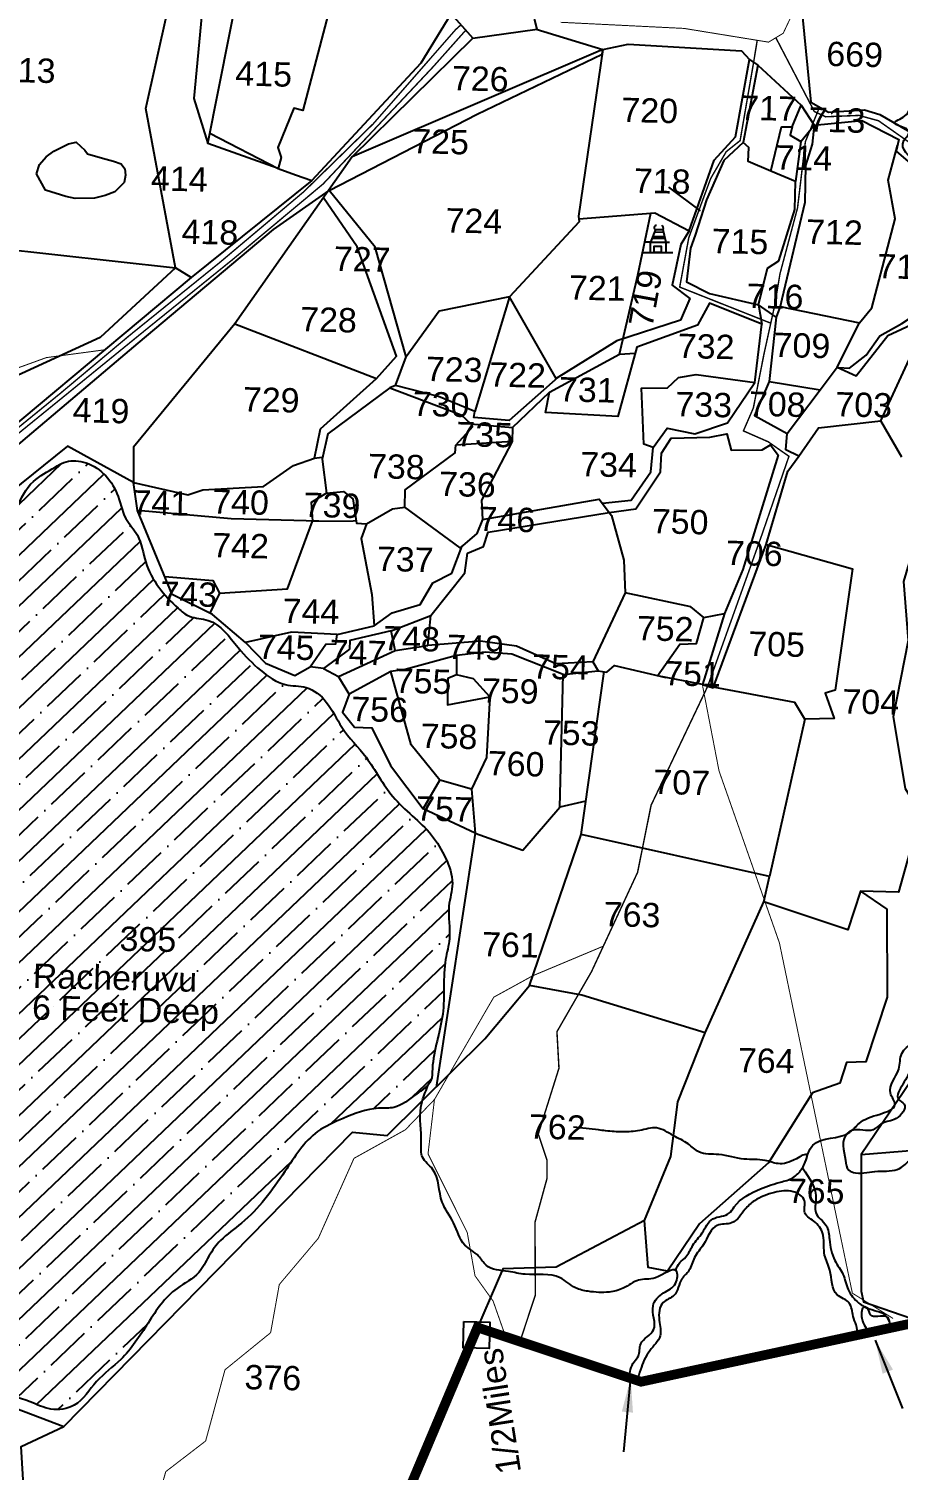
# Model space of a CAD drawing. Header units: feet. Extents: x 786471 to 797175, y 1568667 to 1582707.
# Drawn here: x 793305 to 794198, y 1571415 to 1572896 of the extents above; entities that cross this region are included whole.
import ezdxf
from ezdxf.enums import TextEntityAlignment as Align

# ---------------------------------------------------------------- set-up
doc = ezdxf.new("R2010")
doc.units = ezdxf.units.FT
doc.header["$LTSCALE"] = 15
doc.header["$MEASUREMENT"] = 0
doc.linetypes.add('HIDDEN2', pattern=[0.1875, 0.125, -0.0625])
for name, color, linetype in [('HILL', 17, 'Continuous'), ('PLOT', 7, 'Continuous'), ('PLOT NO', 7, 'Continuous'), ('ROADS', 6, 'Continuous'), ('TANKS-STREAM', 4, 'Continuous'), ('text2', 7, 'Continuous'), ('VILLAGE STONES', 240, 'Continuous')]:
    doc.layers.add(name, color=color, linetype=linetype)
doc.layers.add('VILLAGE BOUNDRY', color=5, linetype='HIDDEN2', lineweight=100)
doc.styles.get("Standard").update_dxf_attribs({"font": 'arial.ttf'})
doc.linetypes.add('DOTS', pattern='A,1e-06,-3,["●",Standard,S=3,R=0,X=-1.25,Y=-1.25],-3', length=6.000001)
doc.dimstyles.get("Standard").update_dxf_attribs({"dimtxt": 0.18, "dimasz": 35, "dimexe": 0.18, "dimexo": 0.0625, "dimgap": 0.09, "dimtad": 0, "dimtih": 1, "dimtoh": 1, "dimdec": 4, "dimzin": 0, "dimdsep": 46, "dimtxsty": 'Standard', "dimcen": 0.09, "dimadec": 0, "dimazin": 0, "dimtfac": 1, "dimtdec": 4, "dimtofl": 0, "dimtmove": 0, "dimatfit": 3, "dimfxl": 1, "dimtolj": 1, "dimtzin": 0, "dimarcsym": 0})

msp = doc.modelspace()

# ---------------------------------------------------------------- hatches: boundary and pattern name
at = {"layer": 'TANKS-STREAM', "lineweight": -2}
h = msp.add_hatch(dxfattribs=at)
h.set_pattern_fill('ANSI35,_O', color=256, scale=151.596378, angle=-1.3773)
h.set_pattern_definition([(43.6226937, (-46443.632, 2862.197), (-26.1468248, 27.43510366), []), (43.6226937, (-46416.84, 2861.552), (-26.1468248, 27.43510366), [47.373868, -9.4747736, 0, -9.4747736])])
edge = h.paths.add_edge_path()
edge.add_spline(control_points=[(793201.3, 1571524.6), (793203.7, 1571526.8), (793219.3, 1571527.7), (793242.4, 1571518.6), (793269.6, 1571495.2), (793302, 1571488.5), (793327.2, 1571475.6), (793356.7, 1571479.9), (793372.7, 1571508.4), (793404.1, 1571530.3), (793427.1, 1571566.4), (793449.7, 1571600.7), (793479.8, 1571614.5), (793489.2, 1571635.7), (793502.6, 1571654.1), (793535.5, 1571676.4), (793565.4, 1571716.7), (793593, 1571761.8), (793630.5, 1571778), (793656.4, 1571788.7), (793684.4, 1571786.2), (793700.4, 1571801.1), (793719.6, 1571811.9), (793719, 1571843.8), (793735, 1571882.7), (793729.1, 1571929.1), (793739.6, 1571965.2), (793733.7, 1571991.8), (793743, 1572019.3), (793733.7, 1572045.1), (793715, 1572077), (793676.8, 1572102.8), (793655.4, 1572147), (793626.2, 1572174.9), (793613.7, 1572204.5), (793591.8, 1572222.1), (793565.1, 1572220.4), (793541.1, 1572237.8), (793517.5, 1572261.3), (793498, 1572290.9), (793470.6, 1572290.2), (793446.6, 1572310.5), (793424.3, 1572337.7), (793420.2, 1572375), (793401, 1572394.1), (793396.6, 1572426.4), (793371.1, 1572452.6), (793343.3, 1572453.4), (793327.2, 1572442.9), (793306.1, 1572432.5), (793291.4, 1572405.6), (793288.9, 1572378.9), (793278.1, 1572352.1), (793256.4, 1572332.4), (793259.2, 1572301.4), (793247.9, 1572276.9), (793230.6, 1572251.2), (793209.6, 1572226), (793180.5, 1572206.4), (793171.6, 1572170.6), (793168, 1572139.4), (793154.2, 1572114.8), (793144, 1572103.2), (793137.9, 1572100.4), (793137.9, 1572100.4)], knot_values=[224.063589, 224.063589, 224.063589, 224.063589, 234.868734, 262.852639, 300.418576, 337.345811, 359.514375, 383.540674, 416.778635, 449.953747, 496.239889, 542.251349, 569.535522, 589.019364, 609.1069, 636.547959, 705.347671, 757.789525, 787.076578, 824.415369, 840.206822, 866.635238, 886.840806, 898.907504, 955.52007, 1011.236967, 1032.603628, 1065.737528, 1089.095683, 1115.631749, 1143.192836, 1198.671404, 1247.040245, 1286.112012, 1316.382971, 1341.53232, 1363.13137, 1392.052774, 1424.585344, 1465.70941, 1485.17886, 1499.444285, 1556.5407, 1585.345562, 1606.089337, 1633.06255, 1679.759119, 1699.522292, 1709.681036, 1736.243375, 1768.00789, 1794.926668, 1815.661912, 1853.063625, 1873.668421, 1903.403624, 1931.12824, 1965.696607, 2001.031801, 2030.104338, 2070.791155, 2093.557523, 2113.786561, 2113.876921, 2113.876921, 2113.876921, 2113.876921], degree=3, periodic=0)
edge.add_line((793137.9, 1572100.4), (793145.3, 1572092))
edge.add_spline(control_points=[(793145.3, 1572092), (793149.6, 1572092.1), (793164.3, 1572080.2), (793157, 1572048.4), (793155.8, 1572008.9), (793177, 1571970.1), (793192.1, 1571930.6), (793186.6, 1571887.6), (793185.4, 1571852.3), (793172.9, 1571818.5), (793144.5, 1571788.8), (793134.6, 1571745.6), (793130.8, 1571707), (793128.8, 1571680.1), (793130.5, 1571662.9), (793131.1, 1571656)], knot_values=[0.064728, 0.064728, 0.064728, 0.064728, 13.917576, 42.42457, 89.935245, 129.251715, 171.579014, 212.664397, 255.587567, 276.187204, 318.127812, 374.546811, 402.729419, 433.803229, 454.142343, 454.142343, 454.142343, 454.142343], degree=3, periodic=0)
edge.add_spline(control_points=[(793131.1, 1571656), (793131.3, 1571656), (793136, 1571655.1), (793134.2, 1571637.6), (793136, 1571621.7), (793136.2, 1571597.4), (793134.1, 1571577.5), (793129.1, 1571555.5), (793144.1, 1571548.6), (793155.3, 1571538.3), (793175.9, 1571532.8), (793191.7, 1571527.7), (793201.3, 1571524.6)], knot_values=[0, 0, 0, 0, 0.594658, 15.401112, 35.036063, 56.368505, 83.752752, 99.042836, 113.864789, 125.662123, 144.888467, 175.214731, 175.214731, 175.214731, 175.214731], degree=3, periodic=0)
h.paths.add_polyline_path([(793302.5, 1571873.1), (793493.2, 1571868.5), (793494, 1571899.4), (793303.3, 1571904)], flags=24)
h.paths.add_polyline_path([(793303.2, 1571905.5), (793500.3, 1571900.7), (793501.1, 1571932.1), (793304, 1571936.8)], flags=24)
h.paths.add_polyline_path([(793440.1, 1572300.6), (793497.5, 1572299.2), (793498.2, 1572330.2), (793440.8, 1572331.6)], flags=24)
h.paths.add_polyline_path([(793398.1, 1571946), (793455.5, 1571944.6), (793456.3, 1571975.6), (793398.9, 1571976.9)], flags=24)

# ---------------------------------------------------------------- linework, layer by layer
at = {"layer": 'HILL', "lineweight": -2}
msp.add_lwpolyline([(793312.5, 1572747.5), (793315.8, 1572756.9), (793322.7, 1572764.9), (793330.5, 1572770.7), (793345.5, 1572778.2), (793353.4, 1572779.9), (793362.3, 1572771.8), (793365.1, 1572767.9), (793380.5, 1572763.5), (793391.9, 1572760.4), (793399.7, 1572757.8), (793403.4, 1572752.7), (793404.2, 1572746), (793402.6, 1572738.4), (793393.1, 1572729.1), (793383.2, 1572725.2), (793372.1, 1572722.6), (793352.5, 1572722.2), (793342.8, 1572724.3), (793321.9, 1572730.8), (793312.5, 1572747.5)], dxfattribs=at)
at = {"layer": 'PLOT', "lineweight": -2}
for points in [[(792723.8, 1573008.8), (792776.5, 1573019.2), (792901.9, 1573019.9), (792989.6, 1573011.3), (793114.2, 1572976.4), (793168, 1572846.9), (793145.1, 1572685.1), (793455.6, 1572650.9), (793425, 1572814.5), (793458.2, 1572964.1)], [(793458.2, 1572964.1), (793487.1, 1572959.7), (793522.2, 1572948), (793622.6, 1572951), (793738.9, 1572912), (793761, 1572887), (793827.2, 1572896.3), (793825, 1572905.4), (793824, 1572911.7)], [(793487.1, 1572959.7), (793474.5, 1572824.8), (793488.9, 1572778.8), (793522.2, 1572948)], [(793622.6, 1572951), (793586.3, 1572812.7), (793577, 1572815.1), (793560.6, 1572774.6), (793564.2, 1572764.2), (793560.9, 1572753), (793488.9, 1572778.8)], [(794148.9, 1572952.2), (794140.9, 1572950.9), (794126.3, 1572929.6), (794107.7, 1572931.8), (794100.1, 1572908.5), (794108.5, 1572821.2), (794126.7, 1572811), (794163.9, 1572813.1), (794179.7, 1572808.6), (794214.4, 1572788.1), (794237.2, 1572810.6), (794294.3, 1572839.1), (794296.1, 1572858.3)], [(793560.9, 1572753), (793578.9, 1572746.6), (793595.8, 1572740.5), (793708.2, 1572861.6), (793738.9, 1572912)], [(793894.9, 1572875.2), (793869.7, 1572703.8), (793870.3, 1572698.3), (793798.7, 1572621.1), (793726.6, 1572606.5), (793692.6, 1572559.4), (793660.8, 1572672.2), (793613.4, 1572730.2), (793765.5, 1572808.9), (793894.2, 1572870.5), (793894.9, 1572875.2), (793775.4, 1572824.1), (793637.1, 1572764.8), (793761, 1572887)], [(793826.2, 1572896.2), (793894.9, 1572875.2), (793920.7, 1572880.8), (794037.4, 1572873.7), (794045.4, 1572865), (794054.2, 1572859.3), (794098.5, 1572818.1), (794112.1, 1572797.6), (794161, 1572802.4), (794199.1, 1572782.9), (794196.4, 1572770.6), (794278.3, 1572700.4)], [(793870, 1572701.1), (793948.4, 1572707.3), (793983.6, 1572689), (794009.1, 1572761.4), (794031, 1572785.6), (794045.4, 1572865)], [(794054.2, 1572859.3), (794039, 1572779.7), (794019.3, 1572761.2), (794001.5, 1572720.9), (793989.6, 1572684.6), (793984.9, 1572671.1), (793980.7, 1572636.6), (794004.4, 1572624.4), (794054.7, 1572612.8), (794063.9, 1572650.6), (794075.7, 1572658.2), (794092, 1572710.7), (794092.7, 1572739.5), (794067.5, 1572750.2), (794044.3, 1572760.1), (794044.8, 1572774.7), (794039, 1572779.7)], [(794067.5, 1572750.2), (794078.4, 1572795.7), (794089.5, 1572795.7), (794098.5, 1572818.1)], [(794112.1, 1572797.6), (794109.9, 1572778), (794103, 1572756.1), (794102.3, 1572718.1), (794078.8, 1572618.6), (794077, 1572611.1), (794158.6, 1572594.4), (794171.2, 1572609.7), (794195.2, 1572701.3), (794188.2, 1572740.9), (794197.7, 1572776.7)], [(794089.5, 1572795.7), (794087.4, 1572787.2), (794098.3, 1572780.8), (794112.1, 1572797.6)], [(793490.9, 1572789.2), (793560.9, 1572753)], [(794098.3, 1572780.8), (794092.7, 1572739.5)], [(793637.1, 1572764.8), (793516.5, 1572593.2), (793662.2, 1572537.2), (793682.7, 1572560.1), (793642.1, 1572672.4), (793607.7, 1572722.9)], [(793595.8, 1572740.5), (793471.6, 1572641.1), (793455.6, 1572650.9)], [(793260.6, 1572441.3), (793417, 1572573.6), (793556.4, 1572690.1), (793613.4, 1572730.2)], [(793911.8, 1572562.1), (793930.8, 1572643.5), (793944.2, 1572707)], [(793983.6, 1572689), (793975, 1572674.8), (793966.2, 1572632.9), (793984.3, 1572619.5), (793974.6, 1572597), (793909.2, 1572575.8), (793846.7, 1572537), (793798.7, 1572621.1), (793763.2, 1572503.3), (793725.8, 1572518.7), (793681.6, 1572529.9), (793692.6, 1572559.4)], [(793455.6, 1572650.9), (793378.1, 1572579.2), (793199.6, 1572497.5), (793284.5, 1572419.3)], [(794137, 1572548.4), (794148.3, 1572547.7), (794165.6, 1572561.2), (794179.7, 1572581), (794202.1, 1572593.5), (794249, 1572624.5), (794277.1, 1572644.9), (794283.7, 1572650.3), (794302.9, 1572649.5), (794310.4, 1572630.9)], [(793471.6, 1572641.1), (793261.5, 1572465.5), (793247.5, 1572453.4), (793180.5, 1572400.4), (793086.3, 1572325.9), (793048.6, 1572333.4), (793086.1, 1572395.6), (793094.3, 1572454), (793096.7, 1572471), (793199.6, 1572497.5)], [(794054.7, 1572612.8), (794058.2, 1572592.9), (794004.6, 1572614.7), (793992.2, 1572592), (793929.8, 1572569.5), (793910.2, 1572498.1), (793835.9, 1572502.1), (793840, 1572523.1), (793911.8, 1572562.1), (793928.1, 1572563.1)], [(794077, 1572611.1), (794073.1, 1572600.3), (794054.7, 1572612.8)], [(793516.5, 1572593.2), (793412.2, 1572466.6), (793412.5, 1572430.4), (793468.1, 1572417.5), (793483.7, 1572422.9), (793545.9, 1572426), (793576.8, 1572447.6), (793598.3, 1572455.2), (793606, 1572456.2)], [(793894.3, 1572408.9), (793923.9, 1572412), (793944.1, 1572441.1), (793946.6, 1572466.2), (793961, 1572486.1), (793989.3, 1572480.2), (794023, 1572491.7), (794051.1, 1572533.2), (794058.2, 1572592.9)], [(793997.1, 1572222.6), (794008.1, 1572219.2), (794062.8, 1572366.4), (794085.1, 1572441.9), (794096.2, 1572457.5), (794083, 1572463.9), (794084.3, 1572480.5), (794118.1, 1572525.5), (794135.8, 1572548.9), (794155.3, 1572539.8), (794187.6, 1572581.3), (794225.5, 1572598.8)], [(794073.1, 1572600.3), (794065.7, 1572534), (794050.6, 1572499.1), (794084.3, 1572480.5)], [(794135.8, 1572548.9), (794158.6, 1572594.4)], [(794202.1, 1572456.2), (794180.4, 1572493.5), (794218.3, 1572575.3)], [(793598.3, 1572455.2), (793604.7, 1572485.4), (793662.2, 1572537.2)], [(793676, 1572527.6), (793612.2, 1572480.3), (793606.2, 1572454.3), (793610.7, 1572419.4), (793628.2, 1572421.1), (793637.7, 1572413.5), (793641.6, 1572388.4), (793652, 1572387.9), (793678.7, 1572403.2), (793691.2, 1572405)], [(793681.6, 1572529.9), (793676, 1572527.6), (793749.1, 1572499.7), (793759.2, 1572490.5), (793801.9, 1572486.8), (793840, 1572523.1)], [(793848.6, 1572538.2), (793798.4, 1572493.9), (793762.2, 1572496.9), (793763.2, 1572503.3)], [(793946.6, 1572466.2), (793937.1, 1572469.7), (793934.7, 1572527.2), (793961.1, 1572527.5), (793972.7, 1572538.1), (793990.7, 1572541.4), (794051.1, 1572533.2)], [(794065.7, 1572534), (794118.1, 1572525.5)], [(793801.9, 1572486.8), (793801.6, 1572472.3), (793743.6, 1572468.6), (793761.6, 1572488.3)], [(794096.2, 1572457.5), (794116.6, 1572486.3), (794180.4, 1572493.5)], [(793801.6, 1572472.3), (793769.9, 1572412.2), (793771.1, 1572392.2), (793765.3, 1572377.7), (793748, 1572363.3), (793691.2, 1572405), (793691.7, 1572422.9), (793743.1, 1572460.9), (793743.6, 1572468.6)], [(793771.1, 1572392.2), (793891, 1572413.3), (793903.7, 1572396.2), (793916.5, 1572350.5), (793917.8, 1572316.9), (793884.6, 1572246), (793846.5, 1572244), (793806, 1572262), (793768.9, 1572267.1), (793715, 1572262.9), (793718.1, 1572293.5), (793753, 1572337.4), (793755.6, 1572357.5), (793772, 1572364.4), (793776.9, 1572379.1), (793901.4, 1572399.3), (793928.8, 1572403.1), (793954.1, 1572441.3), (793955.2, 1572460.4), (793965.1, 1572476), (794004.7, 1572476.7), (794022.3, 1572480.2), (794026.8, 1572463.6), (794058.5, 1572463.8), (794067.1, 1572468.9), (794075.1, 1572458.2), (794038.7, 1572340.7), (794019.9, 1572295.8), (793997.1, 1572222.6), (793950.9, 1572231.6), (793973.8, 1572264.3), (793991.2, 1572264.9), (793998.7, 1572291.6), (794019.9, 1572295.8)], [(793602.8, 1572390.5), (793512.7, 1572393), (793416.3, 1572401.6), (793412.5, 1572430.4), (793344.5, 1572467.5), (793284.5, 1572419.3), (792983.7, 1572090), (792984.2, 1572017.6), (793127.6, 1571958.4), (793168.2, 1571865), (793127.3, 1571776.3), (793082.9, 1571749.6), (793028.6, 1571578.7), (793340.6, 1571460.2), (793532.2, 1571655.3), (793637.6, 1571762.6), (793673.2, 1571759.2), (793773.5, 1571858.7), (793819.3, 1571913.3), (793872.5, 1572068.4), (793896.3, 1572235.9)], [(794220.9, 1572443.9), (794230.4, 1572417.7), (794203.9, 1572328.7), (794208.5, 1572268), (794193.1, 1572189.6), (794205.6, 1572115.9), (794221.5, 1572090.2), (794198.6, 1572009.4), (794159.6, 1572010.4), (794146.6, 1571970.6), (794060.2, 1571999.3), (794066.2, 1572025.5)], [(793610.7, 1572419.4), (793595.1, 1572409.7), (793596.2, 1572390.5), (793638.2, 1572390.8), (793641.1, 1572391.2)], [(793527.4, 1572266), (793493.6, 1572294.7), (793452.1, 1572315.3), (793416.3, 1572401.6)], [(793500.9, 1572316.5), (793570.8, 1572321), (793596.2, 1572390.5)], [(793652, 1572387.9), (793646.4, 1572372.8), (793657.4, 1572315.3), (793659.8, 1572283), (793678.4, 1572296.2), (793707, 1572304.9), (793720.1, 1572327.1), (793739.5, 1572337.1), (793750.1, 1572365.1)], [(794062.8, 1572366.4), (794151.6, 1572341.7), (794133.6, 1572217), (794123.4, 1572213.9), (794132.6, 1572187.6), (794102.6, 1572186.9), (794092.2, 1572204.3), (794002.6, 1572220.9)], [(793444.4, 1572333.8), (793494, 1572329.6), (793500.9, 1572316.5), (793490.8, 1572296.1)], [(793998.7, 1572291.6), (793985.3, 1572302.4), (793917.8, 1572316.9)], [(793681.2, 1572257.6), (793677.1, 1572277.8), (793718.1, 1572293.5)], [(793621.8, 1572274.1), (793574.7, 1572276.4), (793527.4, 1572266), (793548.1, 1572244.6), (793578.3, 1572232), (793594, 1572240.8)], [(793607.8, 1572239.3), (793594, 1572240.8), (793610, 1572264), (793620.4, 1572264.5), (793621.8, 1572274.1), (793659.8, 1572283)], [(793677.1, 1572277.8), (793634.8, 1572268), (793634.5, 1572259.1), (793607.8, 1572239.3), (793623.1, 1572230.9)], [(793853.9, 1572232.9), (793801.3, 1572253.7), (793773.8, 1572255.8), (793744.4, 1572252.5), (793691.5, 1572238.1), (793676.8, 1572236.1), (793634.2, 1572212.9), (793623.1, 1572230.9), (793681.2, 1572257.6), (793715, 1572262.9)], [(793744.4, 1572252.5), (793744.2, 1572232.5), (793735.3, 1572229), (793735, 1572201.9), (793778.6, 1572210), (793761.8, 1572228.4), (793744.2, 1572232.5)], [(793634.2, 1572212.9), (793627.2, 1572194.1), (793639.4, 1572179), (793657.2, 1572178), (793676.6, 1572139.3), (793710.1, 1572094.8), (793727.2, 1572124.4), (793697.8, 1572160.8), (793676.8, 1572236.1)], [(793877.4, 1572102.7), (793850.6, 1572096.5), (793853.9, 1572232.9), (793889.9, 1572236.8)], [(793884.6, 1572246), (793889.9, 1572236.8), (793898.8, 1572235.5), (793906.9, 1572242.2), (793959.4, 1572230)], [(793778.6, 1572210), (793775.1, 1572147.7), (793759.7, 1572115), (793727.2, 1572124.4)], [(794102.6, 1572186.9), (794066.2, 1572025.5), (793872.5, 1572068.4)], [(793759.7, 1572115), (793763.4, 1572070), (793710.1, 1572094.8)], [(793763.4, 1572070), (793812.4, 1572052.5), (793850.6, 1572096.5)], [(793763.4, 1572070), (793723.4, 1571808.9)], [(794159.6, 1572010.4), (794186.8, 1571991.7), (794187.1, 1571901.3), (794165, 1571834.9), (794145.2, 1571834.1), (794138.4, 1571813.1), (794110.3, 1571803.2), (794065.1, 1571731), (793994.2, 1571668.3), (793961.3, 1571619.9), (793941.5, 1571623.5), (793937.7, 1571671.9), (793846.7, 1571623.9), (793792.1, 1571622.1), (793765.9, 1571562)], [(794000.1, 1571864.6), (794060.2, 1571999.3)], [(794314.9, 1571967.8), (794160.3, 1571739.8), (794244.7, 1571746.6), (794509.4, 1571698.5), (794543.8, 1571761.3), (794562.7, 1571833.5), (794589.2, 1571883.5), (794582.2, 1571944.9)], [(793937.7, 1571671.9), (793964.8, 1571737.8), (793971.8, 1571794), (794000.1, 1571864.6), (793873.3, 1571903.6), (793819.3, 1571913.3)], [(794160.3, 1571739.8), (794160.4, 1571599.2), (794162.9, 1571588.2), (794221.5, 1571568.2)], [(793554.2, 1571299.3), (793299.7, 1571394.1), (793297, 1571439.5), (793340.6, 1571460.2)]]:
    msp.add_lwpolyline(points, dxfattribs=at)
at = {"layer": 'ROADS', "linetype": 'DOTS', "lineweight": -3, "ltscale": 0.25, "const_width": 1}
for points in [[(793851.3, 1572903.2), (793978.3, 1572896.9), (794065.1, 1572882.8), (794080.2, 1572891.9), (794114, 1572963.5)], [(792565.8, 1572217.4), (792662.5, 1572256.3), (792828.2, 1572369.1), (792894.7, 1572425.6), (793012.4, 1572456.5), (793069.5, 1572460.8), (793105.6, 1572479.9), (793322.7, 1572558.6), (793381.7, 1572566.5)], [(794193.2, 1571571.2), (794151.3, 1571597.2), (794111.7, 1571787.1), (794076.3, 1571957.2), (794014.2, 1572134), (793997.1, 1572222.6)], [(793794.9, 1571552.4), (793782, 1571589.1), (793763.4, 1571615.1), (793755.4, 1571659.6), (793715.1, 1571740.4), (793721.7, 1571796.2), (793782.7, 1571901.4), (793822.8, 1571923.4), (793895.3, 1571953.8)], [(793721.7, 1571796.2), (793691.8, 1571765.1), (793639, 1571735.8), (793602.3, 1571653.6), (793562.2, 1571606.1), (793553.3, 1571556.6), (793506.4, 1571518.5), (793486.5, 1571445.3), (793445.5, 1571413.8), (793430.9, 1571362.5), (793402.1, 1571323.5), (793371.9, 1571262), (793318.6, 1571197.3), (793297.6, 1571146.8), (793271.5, 1571084.1), (793236.8, 1571016.7), (793188.3, 1570954.2), (793169, 1570909.7), (793141.2, 1570845.1), (793110.5, 1570750.3)]]:
    msp.add_lwpolyline(points, dxfattribs=at)
at = {"layer": 'ROADS', "linetype": 'HIDDEN2', "lineweight": -2, "ltscale": 10, "const_width": 1.5}
for points in [[(792147.2, 1571425.6), (792166.4, 1571441.8), (792223.3, 1571501.4), (792283.7, 1571564.8), (792401, 1571683.9), (792498.2, 1571781.5), (792566.9, 1571853.2), (792636.4, 1571922.5), (792706, 1571983.8), (792794.6, 1572066.6), (792885.6, 1572141.2), (792989.6, 1572236.2), (793073.3, 1572310.2), (793165, 1572381.9), (793247.2, 1572448.7), (793336.8, 1572521.6), (793407.5, 1572580.8), (793500.7, 1572656.1), (793587.4, 1572729.1), (793658.9, 1572799), (793743.4, 1572895.6), (793749, 1572900.6)], [(793753.9, 1572895.1), (793720.5, 1572857.6), (793670.2, 1572804.1), (793607.3, 1572737.1), (793514.6, 1572659.7), (793425.3, 1572587.5), (793346.3, 1572523.2)], [(794067.4, 1572594), (793973.8, 1572631.1), (793983.1, 1572681.7), (794005.6, 1572742.6), (794021.6, 1572770.2), (794035.9, 1572781.6), (794049.8, 1572862.1), (794053.5, 1572884.7)], [(794072.6, 1572887.4), (794112.2, 1572811.5), (794123.8, 1572806.1), (794158, 1572807.5), (794178.2, 1572802), (794230.3, 1572765.4), (794264.2, 1572725.3), (794325, 1572682.1), (794394.2, 1572624.9), (794404.2, 1572600.4), (794415.4, 1572573.3), (794460.7, 1572543.5), (794560.9, 1572479), (794566.6, 1572478)], [(794117.6, 1572816.1), (794103, 1572780.6), (794097.3, 1572732.2), (794094.9, 1572712.3), (794076.9, 1572644.8), (794071.6, 1572613), (794060.5, 1572562.6), (794049.5, 1572506.8), (794039.3, 1572483.3), (794064.8, 1572472.1), (794086.1, 1572457.2), (794057.7, 1572374.9), (794002.6, 1572220.9), (793944.4, 1572098.6), (793930.5, 1572029.6), (793883.1, 1571927.5), (793862.5, 1571891.8), (793847.6, 1571865.9), (793849.7, 1571828.4), (793828.4, 1571760.7), (793837.3, 1571734.3), (793837.4, 1571715.1), (793825.1, 1571670.2), (793825.2, 1571632.9), (793825.4, 1571595.1), (793809.6, 1571547.5)], [(793346.3, 1572523.2), (793287.5, 1572475.4), (793240.3, 1572435.4), (793189.7, 1572393.3), (793104.5, 1572324.4), (793048.7, 1572276.6), (793001.1, 1572235.4), (792898, 1572144.3), (792810.9, 1572067.3), (792730.7, 1571995.5), (792628.6, 1571906.4), (792529.7, 1571804.8), (792461.4, 1571733.9), (792378, 1571650.9), (792302.3, 1571573.7), (792193, 1571459.4), (792150.8, 1571417.6)]]:
    msp.add_lwpolyline(points, dxfattribs=at)
at = {"layer": 'TANKS-STREAM', "lineweight": -2}
for points in [[(794439.6, 1572756.8), (794447.1, 1572760.8), (794453.4, 1572771.1), (794464.5, 1572787.1), (794471.3, 1572791.3), (794477.3, 1572805.1), (794477.4, 1572814.9), (794478.2, 1572826.1), (794488.1, 1572850.3), (794492.7, 1572867.8), (794498.2, 1572891.1), (794498.7, 1572909.4), (794495.7, 1572914.9), (794493.9, 1572923.9), (794486, 1572952.7), (794483.1, 1572961), (794479.9, 1572977.9), (794471.9, 1573004), (794469.7, 1573015.4), (794461.6, 1573042.7), (794462.9, 1573053.6), (794462.7, 1573077.6), (794467, 1573096), (794479.4, 1573107.4), (794486.9, 1573119.4), (794490, 1573142.9), (794493.9, 1573164.3), (794488.2, 1573179.8), (794484.9, 1573197.9), (794497.4, 1573238.4), (794495.6, 1573245.8), (794489.4, 1573262.7), (794486.2, 1573274.5), (794476.4, 1573298.3), (794470.5, 1573326.3), (794462.1, 1573336.5), (794462.2, 1573353.7), (794462.2, 1573370.7), (794459.2, 1573387.7), (794447.2, 1573384.9), (794427.2, 1573384.3), (794396.7, 1573386.6), (794388.2, 1573377.4), (794373.7, 1573368.1), (794350.1, 1573367.1), (794326.8, 1573370.3), (794313.1, 1573366.3), (794286.8, 1573350.3), (794230.9, 1573339), (794213.9, 1573342.9), (794199.4, 1573343.6), (794198.2, 1573343.2), (794144.2, 1573347.5), (794134.1, 1573353.6), (794127, 1573350.8), (794109, 1573356.4), (794091.9, 1573351.6), (794061.1, 1573338.9), (794055.1, 1573349.8), (794060.5, 1573359.8), (794057.3, 1573388.4), (794046.3, 1573418.6), (794039.8, 1573449), (794038.3, 1573467.2), (794022.6, 1573478), (794001.5, 1573491.6), (793983.9, 1573514.1), (793964, 1573541.7), (793940.8, 1573578), (793937.8, 1573613.3), (793944.2, 1573642.4), (793969.1, 1573659.6), (793964.9, 1573675.1)], [(794104.6, 1571737.8), (794110.7, 1571749.2), (794148.6, 1571762.5), (794158.2, 1571771.7), (794179.8, 1571781.3), (794195, 1571791), (794190.4, 1571802.8), (794198.9, 1571827.3), (794202.1, 1571843.4), (794214.5, 1571854.1), (794225.1, 1571859.2), (794229.5, 1571870.6), (794234, 1571895.3), (794232.3, 1571918.2), (794233.7, 1571930.8), (794251.4, 1571959.1), (794248.9, 1571965), (794259.4, 1571971.9), (794268.7, 1571982), (794267.7, 1571997.5), (794268.8, 1572017.3), (794268.2, 1572031.7), (794277.8, 1572041.2), (794275.1, 1572059.2), (794249.1, 1572085.6), (794243.7, 1572095.4), (794233.9, 1572117.3), (794230.6, 1572145), (794231.8, 1572178.4), (794232.2, 1572196.2), (794228.4, 1572215.2), (794227.7, 1572232.9), (794234.9, 1572256.8), (794247.2, 1572283.2), (794253.3, 1572298.8), (794260.8, 1572311.3), (794264.5, 1572324.2), (794258, 1572354.9), (794254.1, 1572366.6), (794271.1, 1572400.9), (794280.9, 1572411.5), (794286.4, 1572446.3), (794289.8, 1572466.7), (794293.5, 1572483.7), (794299.1, 1572498.6), (794303.5, 1572519.7), (794304.5, 1572540.9), (794310.7, 1572582.4), (794315.5, 1572611.8), (794311.7, 1572645.3), (794302.7, 1572653.4), (794302.5, 1572657.2), (794283.1, 1572661.5), (794277.5, 1572677.4), (794276, 1572690.9), (794274.4, 1572708.8), (794271, 1572720.3), (794260.7, 1572735.5), (794243, 1572740.6), (794231.8, 1572747.9), (794218, 1572758.5), (794204.2, 1572781.6), (794209.7, 1572790.8), (794194.6, 1572799.8), (794205, 1572806.7), (794210.4, 1572814.1), (794216.7, 1572831.4), (794238.4, 1572853.5), (794245, 1572860.8), (794243.1, 1572881.8), (794236.3, 1572899.9), (794232.8, 1572927.9), (794237.6, 1572948.9), (794236.6, 1572968.3), (794232.1, 1572982.2), (794229.3, 1573000.7), (794231.9, 1573025.6), (794236.8, 1573036.5), (794229.6, 1573048), (794221.3, 1573058), (794211.5, 1573079.8), (794198.1, 1573092.2)], [(794465, 1572538.3), (794456.8, 1572502.7), (794448.9, 1572463), (794446.9, 1572434), (794415.5, 1572392.4), (794405.3, 1572339.4), (794391.4, 1572306), (794384.2, 1572296.9), (794380.9, 1572268.4), (794383.5, 1572251), (794386.2, 1572236.6), (794381.9, 1572220.2), (794379.1, 1572213.9), (794381.1, 1572181.6), (794367.7, 1572153.5), (794362.4, 1572134.1), (794351.5, 1572108.7), (794340.2, 1572084.5), (794330.4, 1572067), (794329.9, 1572045.8), (794323.6, 1572018.2), (794314.2, 1571997.5), (794308.9, 1571974.6), (794303.8, 1571962.4), (794295.9, 1571949.6), (794282.2, 1571935.9), (794271.2, 1571921.3), (794266.2, 1571912.6), (794254.1, 1571904.1), (794239.4, 1571887.4), (794244.6, 1571874.1), (794241.8, 1571860), (794223.2, 1571845.5), (794212.8, 1571830.2), (794208.3, 1571820.9), (794203.2, 1571811.9), (794198.7, 1571796.5), (794204.6, 1571791.4), (794196.3, 1571776.7), (794181.8, 1571771.6), (794172.6, 1571765.2), (794150.8, 1571764.3), (794145.2, 1571760.6), (794144.2, 1571733.9), (794147.6, 1571723.5), (794154.5, 1571720.9), (794177.4, 1571722.5), (794199.9, 1571725.3), (794211.4, 1571734.5), (794240.1, 1571737.7), (794248.7, 1571730.8), (794260.8, 1571727.8), (794286.7, 1571729.6), (794299, 1571722), (794314.2, 1571708.9), (794332.1, 1571683.6), (794338.4, 1571681.9), (794349.1, 1571681.9), (794378.6, 1571695.7), (794397.8, 1571697.6), (794423.2, 1571690.7), (794440.4, 1571685.4), (794460.8, 1571684.6), (794480.4, 1571692.3), (794509.7, 1571696.7), (794531.6, 1571695.3), (794561.3, 1571700.5), (794579.4, 1571707.1), (794603.9, 1571714.7), (794618.2, 1571715.7), (794634.6, 1571713.7), (794661.9, 1571710.3), (794676.6, 1571715.7), (794701.1, 1571724.8), (794715.6, 1571726.3), (794737.6, 1571716.1), (794750.6, 1571713.3), (794765.8, 1571715.4), (794786.2, 1571714.3), (794804.5, 1571716), (794816.4, 1571704.8), (794829.8, 1571694.7), (794843.2, 1571683.1), (794862.1, 1571669.8), (794870.1, 1571659.6), (794890.7, 1571646.7), (794905.1, 1571625.1), (794924.5, 1571609.3), (794964, 1571605.9), (794974.1, 1571594.7), (794992.9, 1571580.3), (795012.7, 1571571.3), (795028.7, 1571552.1), (795064.8, 1571546.3), (795106.8, 1571534.9)], [(792954.7, 1571975.2), (792958.9, 1571987.1), (792978.6, 1571999.6), (792986.8, 1572008.7), (792999.2, 1572015), (793018, 1572025.4), (793028.1, 1572036.3), (793041.8, 1572042.9), (793056.6, 1572053.9), (793072.8, 1572061.9), (793082.2, 1572067), (793101.9, 1572081.6), (793108.7, 1572087.6), (793125.1, 1572096.5), (793138, 1572100.4), (793152.9, 1572114.4), (793164, 1572134.5), (793173.1, 1572174.6), (793182.7, 1572202.4), (793208.4, 1572227.2), (793231.5, 1572253.4), (793246.9, 1572276.8), (793257.4, 1572305), (793259.2, 1572325.7), (793279.1, 1572357.8), (793287.2, 1572377.1), (793293, 1572403.7), (793309.4, 1572431.3), (793331.8, 1572446.1), (793340.8, 1572450.9), (793360.8, 1572451.3), (793395.3, 1572419.1), (793404.4, 1572393.4), (793416.3, 1572376.1), (793425, 1572348.4), (793458.1, 1572301.1), (793469.9, 1572292.8), (793489.1, 1572288.6), (793519.8, 1572260.6), (793543, 1572237.3), (793568.3, 1572222.7), (793589.9, 1572219.5), (793610.5, 1572204.7), (793626.6, 1572178.7), (793651.4, 1572147.9), (793678.9, 1572107.5), (793718.7, 1572068), (793733.2, 1572044.2), (793740.1, 1572018.3), (793736.6, 1571994.9), (793737.1, 1571961.5), (793733.2, 1571940.2), (793730.2, 1571884), (793719.6, 1571827.7), (793718.1, 1571815.7), (793703.1, 1571801.8), (793680.1, 1571788.1), (793664.2, 1571787.2), (793627.9, 1571776.8), (793601.6, 1571763.2), (793568, 1571722.3), (793523.2, 1571669.1), (793501.9, 1571651.4), (793489.7, 1571635.1), (793479.4, 1571618.3), (793457.1, 1571602.1), (793427.3, 1571566.4), (793399.2, 1571529), (793374.4, 1571506.4), (793351.3, 1571482), (793327.4, 1571478.1), (793306.2, 1571485.5), (793271.1, 1571498), (793239.1, 1571518.4), (793212.1, 1571526.9), (793201, 1571524.3), (793197.3, 1571514.6), (793176.1, 1571498.6), (793169.1, 1571473.9), (793169.6, 1571460.5), (793162.9, 1571457.2), (793147.2, 1571442.3), (793137, 1571437.6), (793126, 1571415.3)], [(793921.6, 1571510.4), (793926.9, 1571526.6), (793931.3, 1571532.7), (793933.8, 1571545), (793946.9, 1571559.6), (793946.4, 1571584.2), (793957.3, 1571597.6), (793969.6, 1571607.2), (793970.2, 1571620.2), (793949, 1571613.1), (793931.6, 1571610.6), (793915.7, 1571602.3), (793901.3, 1571598.4), (793879.7, 1571599.1), (793866.8, 1571602.7), (793850.9, 1571613.1), (793815, 1571616.6), (793797.8, 1571619.5), (793774.7, 1571626), (793767.1, 1571635.3), (793753, 1571646.7), (793741.4, 1571669.4), (793729.7, 1571690.7), (793719.8, 1571724.7), (793709.5, 1571736.8), (793708.2, 1571751.7), (793707.8, 1571788.2), (793715.4, 1571811.3)], [(793969.7, 1571620.7), (793974, 1571628.6), (793980.1, 1571634.5), (793987.4, 1571646.5), (793996.9, 1571659.2), (794007.9, 1571673.5), (794024.9, 1571679.6), (794029.9, 1571685.9), (794056.8, 1571704.4), (794078.8, 1571711.7), (794085.7, 1571713.7), (794096.2, 1571720.9), (794102.8, 1571732), (794104.5, 1571739.3), (794093.7, 1571735.4), (794074.9, 1571730.3), (794061.7, 1571733.5), (794040.2, 1571735), (794014, 1571739.6), (793993.4, 1571742.5), (793982.6, 1571750.5), (793967.4, 1571759), (793950, 1571767), (793932.7, 1571764.3), (793915.1, 1571763), (793897.7, 1571764), (793890.3, 1571765), (793864.7, 1571767.8)], [(794099.9, 1571725.9), (794113.9, 1571693.3), (794113.6, 1571680.2), (794124.4, 1571666.8), (794127.7, 1571652.6), (794133.4, 1571630.7), (794141.6, 1571616.6), (794147, 1571600.9), (794157.8, 1571587.1), (794168.7, 1571581.1), (794187, 1571572.4), (794188.9, 1571568.3)], [(794157.1, 1571554.3), (794155.2, 1571564.6), (794152.1, 1571573.3), (794147.9, 1571587.3), (794135.8, 1571595.4), (794128.2, 1571621), (794122.8, 1571636.3), (794121.3, 1571656.4), (794113.4, 1571669.8), (794102.5, 1571679.9), (794102, 1571692.2), (794090.3, 1571701.5), (794071.4, 1571700.7), (794050.7, 1571692.2), (794041.1, 1571683.4), (794027.2, 1571669.4), (794012.3, 1571666.9), (793998.3, 1571647.1), (793989, 1571633.8), (793983.3, 1571620.4), (793976.1, 1571612), (793967.9, 1571594.9), (793956.9, 1571587.7), (793952.8, 1571569.3), (793953.6, 1571553.3), (793943, 1571538), (793933.5, 1571518.5), (793929.9, 1571507.6)], [(794190.4, 1571561.5), (794186.6, 1571573), (794169.8, 1571574.9), (794166.9, 1571581.8), (794164.2, 1571583), (794161.1, 1571571.4), (794169.6, 1571557)]]:
    msp.add_spline(points, degree=3, dxfattribs=at)
at = {"layer": 'text2', "linetype": 'ByBlock', "lineweight": -2}
for points in [[(793962.4, 1572733.8), (793994.8, 1572709.5)], [(793943.7, 1572666.6), (793943.7, 1572677.4), (793938, 1572677.3)], [(793948.9, 1572690.2), (793943.7, 1572677.4)], [(793943.7, 1572677.4), (793963.4, 1572677.4)], [(793946, 1572683.2), (793958.2, 1572683.2)], [(793957.2, 1572687.4), (793947.7, 1572687.2)], [(793948.9, 1572690.2), (793956.6, 1572690.2)], [(793956.6, 1572690.2), (793959.5, 1572677.4)], [(793959.5, 1572677.4), (793959.5, 1572666.6)], [(793935.7, 1572666.6), (793966.7, 1572666.6)]]:
    msp.add_lwpolyline(points, dxfattribs=at)
for points in [[(793945.2, 1572681.2), (793958.7, 1572681.2), (793958.7, 1572681.2), (793945.2, 1572681.2)], [(793954.9, 1572666.6), (793947.7, 1572666.6), (793947.7, 1572673.1), (793954.9, 1572673.1)]]:
    msp.add_lwpolyline(points, close=True, dxfattribs=at)
for centre, radius, start, end in [((793949.6, 1572692.2), 2.12, 82.2677, 248.456), ((793954.3, 1572691.7), 2.71, 327.2284, 68.3082)]:
    msp.add_arc(centre, radius, start, end, dxfattribs=at)
at = {"layer": 'VILLAGE BOUNDRY', "lineweight": -2, "ltscale": 25, "const_width": 10}
msp.add_lwpolyline([(794247.2, 1571573.7), (793934.1, 1571506.2), (793765.9, 1571562), (793639.6, 1571263), (793613.1, 1571278.7), (793592, 1571298), (793554.2, 1571299.3), (793498, 1571241.9), (793463.8, 1571220.1), (793360, 1571251.1), (793302.3, 1571112.6), (793217.9, 1570989.1), (793145.3, 1570821.1), (793110.5, 1570750.3), (792760.5, 1570689), (792629.2, 1570667.5)], dxfattribs=at)
at = {"layer": 'VILLAGE STONES', "lineweight": -2}
msp.add_lwpolyline([(793752, 1571568), (793778.7, 1571567.4), (793778.1, 1571540.2), (793751.3, 1571540.9)], close=True, dxfattribs=at)

# ---------------------------------------------------------------- texts
at = {"layer": 'PLOT NO', "lineweight": -2}
for s, rotation, p in [('669', 358.6227, (794153.7, 1572870.2)), ('413', 358.6227, (793303.1, 1572853.9)), ('415', 358.6227, (793546.2, 1572850.1)), ('726', 358.6227, (793768.8, 1572845.2)), ('720', 358.6227, (793943, 1572812.6)), ('717', 358.6227, (794065.1, 1572814.9)), ('713', 358.6227, (794135.6, 1572802.7)), ('725', 358.6227, (793728, 1572780.5)), ('714', 358.6227, (794101.5, 1572763.8)), ('414', 358.6227, (793459.5, 1572742.3)), ('718', 358.6227, (793955.8, 1572739.9)), ('724', 358.6227, (793762.2, 1572699.1)), ('418', 358.6227, (793490.9, 1572687.6)), ('715', 358.6227, (794035.8, 1572677.9)), ('712', 358.6227, (794132.9, 1572687.5)), ('727', 358.6227, (793647.4, 1572659.7)), ('710', 358.6227, (794206.2, 1572652)), ('719', 79.6192, (793938.5, 1572619.4)), ('721', 358.6227, (793889, 1572630.1)), ('716', 358.6227, (794071.9, 1572621.5)), ('728', 358.6227, (793612.8, 1572597.5)), ('732', 358.6227, (794001, 1572570.1)), ('709', 358.6227, (794099.5, 1572571.1)), ('723', 358.6227, (793742, 1572546.4)), ('722', 358.6227, (793807.1, 1572540.7)), ('729', 358.6227, (793553.9, 1572515.2)), ('731', 358.6227, (793878.9, 1572525.5)), ('419', 358.6227, (793379, 1572504.1)), ('730', 358.6227, (793728.6, 1572510.6)), ('733', 358.6227, (793998.5, 1572510.3)), ('708', 358.6227, (794074.1, 1572510.7)), ('703', 358.6227, (794163, 1572510.1)), ('735', 358.6227, (793773.3, 1572479.5)), ('738', 358.6227, (793682.6, 1572446.6)), ('734', 358.6227, (793900.8, 1572448.6)), ('736', 358.6227, (793755.6, 1572428.3)), ('741', 358.6227, (793440.4, 1572409.3)), ('740', 358.6227, (793522.4, 1572410.1)), ('739', 358.6227, (793616.5, 1572406.8)), ('746', 358.6227, (793796.2, 1572392.3)), ('750', 358.6227, (793974.3, 1572390)), ('742', 358.6227, (793522.4, 1572365.3)), ('706', 358.6227, (794050.5, 1572357.4)), ('737', 358.6227, (793691.7, 1572351.3)), ('743', 358.6227, (793469.2, 1572315.5)), ('744', 358.6227, (793594.8, 1572297.9)), ('752', 358.6227, (793958.9, 1572280)), ('748', 358.6227, (793698.2, 1572269.7)), ('705', 358.6227, (794073.5, 1572264.1)), ('745', 358.6227, (793569.3, 1572260.9)), ('747', 358.6227, (793643.1, 1572255.5)), ('749', 358.6227, (793763.8, 1572260.8)), ('754', 358.6227, (793851.2, 1572240.6)), ('751', 358.6227, (793987, 1572233.7)), ('755', 358.6227, (793710, 1572226)), ('759', 358.6227, (793799.6, 1572216)), ('704', 358.6227, (794170.2, 1572204.8)), ('756', 358.6227, (793665.4, 1572197)), ('758', 358.6227, (793736.7, 1572169.4)), ('753', 358.6227, (793862.3, 1572172.9)), ('760', 358.6227, (793805.7, 1572141.2)), ('707', 358.6227, (793975.9, 1572122.1)), ('757', 358.6227, (793732, 1572094.8)), ('763', 358.6227, (793924.9, 1571986.2)), ('395', 358.6227, (793427.2, 1571960.9)), ('761', 358.6227, (793799.8, 1571955.2)), ('764', 358.6227, (794062.8, 1571836.1)), ('762', 358.6227, (793848, 1571767.9)), ('765', 358.6227, (794114.1, 1571701.9)), ('376', 358.6227, (793555.6, 1571510.4))]:
    msp.add_text(s, height=25, rotation=rotation, dxfattribs=at).set_placement(p, align=Align.MIDDLE_CENTER)
for s, p in [('Racheruvu ', (793308.6, 1571910.9)), ('6 Feet Deep', (793307.8, 1571878.4))]:
    msp.add_text(s, height=25, rotation=358.6227, dxfattribs=at).set_placement(p)
at = {"layer": 'text2', "lineweight": -2}
msp.add_text('Marakuntapalle 1 1/2Miles', height=25, rotation=98.8121, dxfattribs=at).set_placement((793853.4, 1571139.2))

# ---------------------------------------------------------------- leaders
at = {"layer": 'VILLAGE BOUNDRY', "linetype": 'ByBlock', "lineweight": -2}
for points in [[(794174.7, 1571549), (794202.9, 1571478.7)], [(793923.4, 1571509.8), (793916.1, 1571434.3)]]:
    msp.add_leader(points, dimstyle='Standard', override={"dimgap": 0.09, "dimtad": 0}, dxfattribs=at)

doc.saveas('drawing.dxf')
